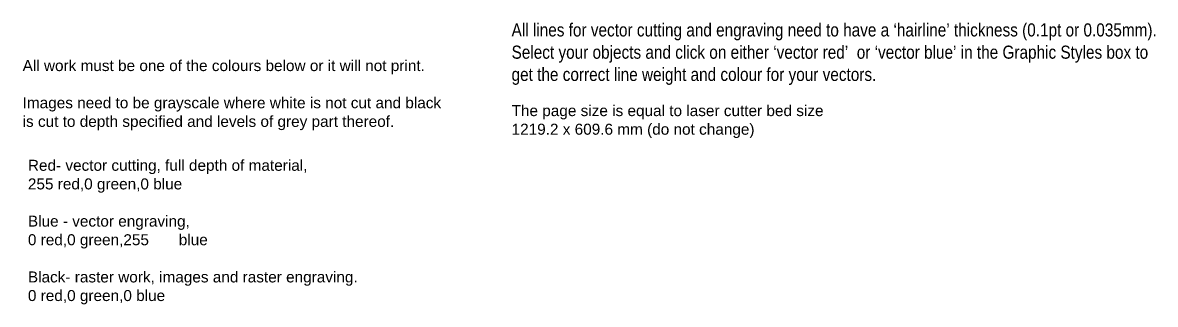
# Model space of a CAD drawing. Header units: inches. Extents: x -134 to 2453, y -1216 to 100.
# Drawn here: x -133.5 to 175.8, y -39.6 to 37.3 of the extents above; entities that cross this region are included whole.
import ezdxf

# ---------------------------------------------------------------- set-up
doc = ezdxf.new("R2010")
doc.units = ezdxf.units.IN
doc.header["$MEASUREMENT"] = 0
doc.layers.add('notes & guides', color=7, linetype='Continuous')

msp = doc.modelspace()

# ---------------------------------------------------------------- texts
at = {"layer": 'notes & guides', "color": 7, "attachment_point": 7}
for s, insert, char_height in [('\\fArial|b0|i0|c0|p34;\\W0.83638;All lines for vector cutting and engraving need to have a ‘hairline’ thickness (0.1pt or 0.035mm).', (0, 32.46), 3.58355), ('\\fArial|b0|i0|c0|p34;\\W0.83638;Select your objects and click on either ‘vector red’  or ‘vector blue’ in the Graphic Styles box to ', (0, 26.38), 3.58355), ('\\fArial|b0|i0|c0|p34;\\W1;All work must be one of the colours below or it will not print.', (-133.51, 23.19), 2.9972), ('\\fArial|b0|i0|c0|p34;\\W0.83638;get the correct line weight and colour for your vectors.', (0, 20.31), 3.5835), ('\\fArial|b0|i0|c0|p34;\\W1;Images need to be grayscale where white is not cut and black', (-133.51, 13.04), 2.9972), ('\\fArial|b0|i0|c0|p34;\\W1;The page size is equal to laser cutter bed size', (0, 10.89), 2.9972), ('\\fArial|b0|i0|c0|p34;\\W1;is cut to depth specified and levels of grey part thereof.', (-133.51, 7.95), 2.9972), ('\\fArial|b0|i0|c0|p34;\\W1;1219.2 x 609.6 mm (do not change)   ', (0, 5.81), 2.9972), ('\\fArial|b0|i0|c0|p34;\\W1;        ', (-132.07, 1.04), 2.9972), ('\\fArial|b0|i0|c0|p34;\\W1;Red- vector cutting, full depth of material, ', (-132.07, -4.04), 2.9972), ('\\fArial|b0|i0|c0|p34;\\W1;255 red,0 green,0 blue', (-132.07, -9.12), 2.9972), ('\\fArial|b0|i0|c0|p34;\\W1;Blue - vector engraving, ', (-132.07, -19.28), 2.9972), ('\\fArial|b0|i0|c0|p34;\\W1;0 red,0 green,255       blue', (-132.07, -24.36), 2.9972), ('\\fArial|b0|i0|c0|p34;\\W1;Black- raster work, images and raster engraving.', (-132.07, -34.52), 2.9972), ('\\fArial|b0|i0|c0|p34;\\W1;0 red,0 green,0 blue', (-132.07, -39.6), 2.9972)]:
    msp.add_mtext(s, dxfattribs=dict(at, insert=insert, char_height=char_height))

doc.saveas('drawing.dxf')
